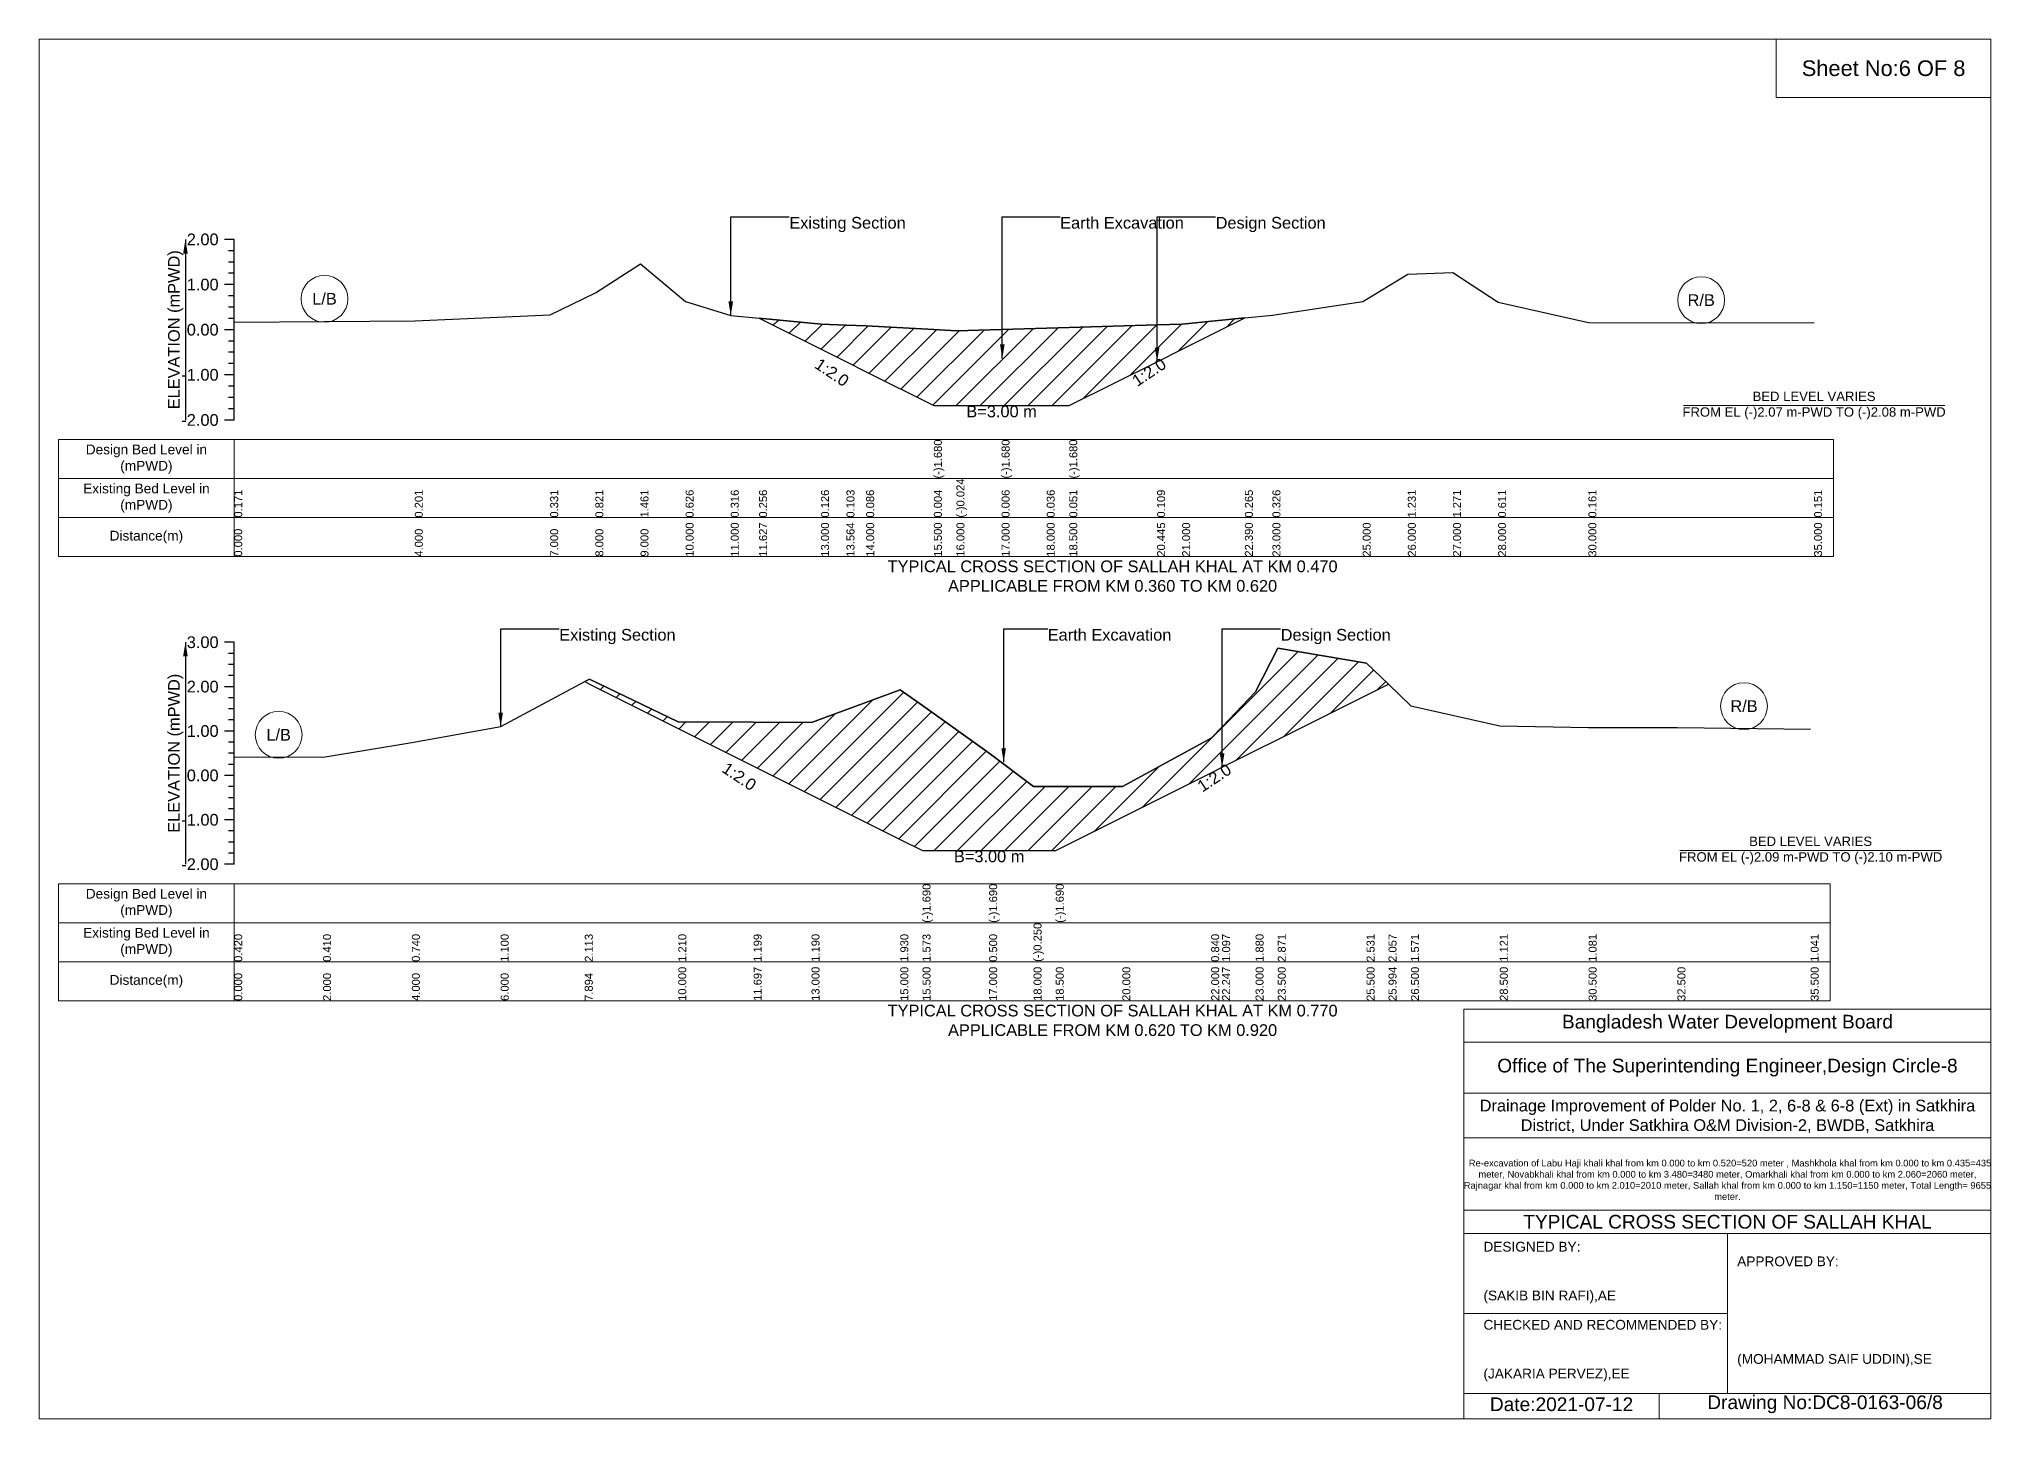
# Model space of a CAD drawing. Header units: inches. Extents: x 91000 to 648000, y -5656 to 141.
# Drawn here: x 620000 to 628000, y -5656 to 0 of the extents above; entities that cross this region are included whole.
import ezdxf

# ---------------------------------------------------------------- set-up
doc = ezdxf.new("R2010")
doc.units = ezdxf.units.IN
doc.header["$LTSCALE"] = 7
doc.header["$MEASUREMENT"] = 0
for name, color, linetype, lineweight in [('Cross section Data Border', 7, 'Continuous', 9), ('Cross Section Labels', 7, 'Continuous', 9), ('Existing_Bed_Level for Xsection', 7, 'Continuous', 25)]:
    doc.layers.add(name, color=color, linetype=linetype, lineweight=lineweight)
doc.styles.get("Standard").update_dxf_attribs({"font": 'arial.ttf'})
doc.dimstyles.get("Standard").update_dxf_attribs({"dimtxt": 0.18, "dimasz": 0.18, "dimexe": 0.18, "dimexo": 0.0625, "dimgap": 0.09, "dimtad": 0, "dimtih": 1, "dimtoh": 1, "dimdec": 4, "dimzin": 0, "dimdsep": 46, "dimtxsty": 'Standard', "dimcen": 0.09, "dimadec": 0, "dimazin": 0, "dimtfac": 1, "dimtdec": 4, "dimtofl": 0, "dimtmove": 0, "dimatfit": 3, "dimfxl": 1, "dimtolj": 1, "dimtzin": 0, "dimarcsym": 0})

msp = doc.modelspace()

# ---------------------------------------------------------------- hatches: boundary and pattern name
at = {"layer": 'Existing_Bed_Level for Xsection'}
h = msp.add_hatch(dxfattribs=at)
h.set_pattern_fill('ANSI31', color=256, scale=555, style=0)
h.paths.add_polyline_path([(622951, -1144.1), (623205, -1271.1), (623309.3, -1323.2), (623390, -1363.6), (623667.5, -1502.4), (623760, -1502.4), (623945, -1502.4), (624130, -1502.4), (624222.5, -1502.4), (624582.3, -1322.4), (624685, -1271.1), (624942.2, -1142.5), (624685, -1168.2), (624582.3, -1171.3), (624222.5, -1182.1), (624130, -1184.9), (623945, -1190.5), (623760, -1196), (623667.5, -1190.9), (623390, -1175.7), (623309.3, -1172.4), (623205, -1168.2)])
h = msp.add_hatch(dxfattribs=at)
h.set_pattern_fill('ANSI31', color=256, scale=546, style=0)
h.paths.add_polyline_path([(622236.7, -2633.9), (622256, -2643.6), (622620, -2825.6), (622928.8, -2980), (623166, -3098.6), (623530, -3280.6), (623621, -3326.1), (623894, -3326.1), (624076, -3326.1), (624167, -3326.1), (624440, -3189.6), (624804, -3007.6), (624848.9, -2985.1), (624986, -2916.6), (625077, -2871.1), (625441, -2689.1), (625530.9, -2644.1), (625441, -2557.9), (625077, -2496), (624986, -2676.3), (624848.9, -2818.9), (624804, -2865.6), (624440, -3064), (624167, -3064), (624076, -3064), (623894, -2927.5), (623621, -2732.3), (623530, -2667.2), (623166, -2801.9), (622928.8, -2800.3), (622620, -2798.3), (622256, -2623.6)])

# ---------------------------------------------------------------- linework, layer by layer
at = {"layer": 'Cross section Data Border'}
for points in [[(620080, -1641.6), (627355, -1641.6), (627355, -2121.6), (620080, -2121.6)], [(620080, -3462.5), (627341, -3462.5), (627341, -3942.5), (620080, -3942.5)]]:
    msp.add_lwpolyline(points, close=True, dxfattribs=at)
for points in [[(620800, -1641.6), (620800, -2121.6)], [(620080, -1801.6), (627355, -1801.6)], [(620080, -1961.6), (627355, -1961.6)], [(620800, -3462.5), (620800, -3942.5)], [(620080, -3622.5), (627341, -3622.5)], [(620080, -3782.5), (627341, -3782.5)]]:
    msp.add_lwpolyline(points, dxfattribs=at)
at = {"layer": 'Cross Section Labels'}
for points in [[(620000, 0), (628000, 0), (628000, -5656), (620000, -5656)], [(627120, 0), (628000, 0), (628000, -240), (627120, -240)]]:
    msp.add_lwpolyline(points, close=True, dxfattribs=at)
for points in [[(626739.2, -1502.4), (627810.8, -1502.4)], [(626725.2, -3326.1), (627796.8, -3326.1)], [(625840, -5656), (625840, -3976), (628000, -3976)], [(625840, -4112), (628000, -4112)], [(625840, -4320), (628000, -4320)], [(625840, -4504), (628000, -4504)], [(625840, -4800), (628000, -4800)], [(625840, -4896), (628000, -4896)], [(626920, -4896), (626920, -5552)], [(625840, -5224), (626920, -5224)], [(625840, -5552), (628000, -5552)], [(626640, -5552), (626640, -5656)]]:
    msp.add_lwpolyline(points, dxfattribs=at)
for centre in [(621170, -1064.7), (626812.5, -1070.2), (626988, -2734.4), (620982, -2852)]:
    msp.add_circle(centre, 96, dxfattribs=at)
at = {"layer": 'Existing_Bed_Level for Xsection'}
for points in [[(620800, -821.6), (620760, -821.6)], [(620800, -867.8), (620776, -867.8)], [(620800, -1561.6), (620800, -1376.6), (620800, -1191.6), (620800, -1006.6), (620800, -821.6)], [(620800, -914.1), (620776, -914.1)], [(620800, -1159.9), (621540, -1154.4), (622095, -1130.3), (622280, -1039.7), (622465, -921.3), (622650, -1075.8), (622835, -1133.1), (622951, -1144.1), (623205, -1168.2), (623309.3, -1172.4), (623390, -1175.7), (623667.5, -1190.9), (623667.5, -1190.9), (623760, -1196), (623945, -1190.5), (623945, -1190.5), (624130, -1184.9), (624222.5, -1182.1), (624222.5, -1182.1), (624582.3, -1171.3), (624685, -1168.2), (624942.2, -1142.5), (625055, -1131.2), (625425, -1075.8), (625610, -963.8), (625795, -956.4), (625980, -1078.5), (626350, -1161.8), (627275, -1163.6)], [(620800, -1006.6), (620760, -1006.6)], [(620800, -960.3), (620776, -960.3)], [(620800, -1052.8), (620776, -1052.8)], [(620800, -1099.1), (620776, -1099.1)], [(620800, -1191.6), (620760, -1191.6)], [(620800, -1145.3), (620776, -1145.3)], [(620800, -1237.8), (620776, -1237.8)], [(620800, -1284.1), (620776, -1284.1)], [(620800, -1330.3), (620776, -1330.3)], [(620800, -1376.6), (620760, -1376.6)], [(620800, -1422.8), (620776, -1422.8)], [(620800, -1469.1), (620776, -1469.1)], [(620800, -1515.3), (620776, -1515.3)], [(620800, -1561.6), (620760, -1561.6)], [(620800, -2472.5), (620760, -2472.5)], [(620800, -3382.5), (620800, -3200.5), (620800, -3018.5), (620800, -2836.5), (620800, -2654.5), (620800, -2472.5)], [(620800, -2518), (620776, -2518)], [(620800, -2942.1), (621164, -2943.9), (621528, -2883.8), (621892, -2818.3), (622236.7, -2633.9), (622256, -2623.6), (622620, -2798.3), (622928.8, -2800.3), (623166, -2801.9), (623530, -2667.2), (623621, -2732.3), (623621, -2732.3), (623894, -2927.5), (623894, -2927.5), (624076, -3064), (624167, -3064), (624167, -3064), (624440, -3064), (624804, -2865.6), (624848.9, -2818.9), (624986, -2676.3), (625077, -2496), (625441, -2557.9), (625530.9, -2644.1), (625623, -2732.6), (625987, -2814.5), (626351, -2821.8), (626715, -2821.8), (627261, -2829)], [(620800, -2563.5), (620776, -2563.5)], [(620800, -2609), (620776, -2609)], [(620800, -2654.5), (620760, -2654.5)], [(620800, -2700), (620776, -2700)], [(620800, -2745.5), (620776, -2745.5)], [(620800, -2791), (620776, -2791)], [(620800, -2836.5), (620760, -2836.5)], [(620800, -2882), (620776, -2882)], [(620800, -2927.5), (620776, -2927.5)], [(620800, -3018.5), (620760, -3018.5)], [(620800, -2973), (620776, -2973)], [(620800, -3064), (620776, -3064)], [(620800, -3109.5), (620776, -3109.5)], [(620800, -3155), (620776, -3155)], [(620800, -3200.5), (620760, -3200.5)], [(620800, -3246), (620776, -3246)], [(620800, -3291.5), (620776, -3291.5)], [(620800, -3337), (620776, -3337)], [(620800, -3382.5), (620760, -3382.5)]]:
    msp.add_lwpolyline(points, dxfattribs=at)
for points in [[(622951, -1144.1), (623205, -1271.1), (623309.3, -1323.2), (623390, -1363.6), (623667.5, -1502.4), (623667.5, -1502.4), (623760, -1502.4), (623945, -1502.4), (623945, -1502.4), (624130, -1502.4), (624222.5, -1502.4), (624222.5, -1502.4), (624582.3, -1322.4), (624685, -1271.1), (624942.2, -1142.5), (624942.2, -1142.5), (624942.2, -1142.5), (624685, -1168.2), (624582.3, -1171.3), (624222.5, -1182.1), (624222.5, -1182.1), (624130, -1184.9), (623945, -1190.5), (623945, -1190.5), (623760, -1196), (623667.5, -1190.9), (623667.5, -1190.9), (623390, -1175.7), (623309.3, -1172.4), (623205, -1168.2)], [(622236.7, -2633.9), (622236.7, -2633.9), (622256, -2643.6), (622620, -2825.6), (622928.8, -2980), (623166, -3098.6), (623530, -3280.6), (623621, -3326.1), (623621, -3326.1), (623894, -3326.1), (623894, -3326.1), (624076, -3326.1), (624167, -3326.1), (624167, -3326.1), (624440, -3189.6), (624804, -3007.6), (624848.9, -2985.1), (624986, -2916.6), (625077, -2871.1), (625441, -2689.1), (625530.9, -2644.1), (625441, -2557.9), (625077, -2496), (624986, -2676.3), (624848.9, -2818.9), (624804, -2865.6), (624440, -3064), (624167, -3064), (624167, -3064), (624076, -3064), (623894, -2927.5), (623894, -2927.5), (623621, -2732.3), (623621, -2732.3), (623530, -2667.2), (623166, -2801.9), (622928.8, -2800.3), (622620, -2798.3), (622256, -2623.6), (622236.7, -2633.9)]]:
    msp.add_lwpolyline(points, close=True, dxfattribs=at)

# ---------------------------------------------------------------- texts
at = {"layer": 'Cross section Data Border', "char_height": 40, "width": 640, "attachment_point": 5}
for s, insert in [('Design Bed Level in (mPWD)', (620440, -1721.6)), ('Existing Bed Level in (mPWD)', (620440, -1881.6)), ('Distance(m)', (620440, -2041.6)), ('Design Bed Level in (mPWD)', (620440, -3542.5)), ('Existing Bed Level in (mPWD)', (620440, -3702.5)), ('Distance(m)', (620440, -3862.5))]:
    msp.add_mtext(s, dxfattribs=dict(at, insert=insert))
at = {"layer": 'Cross Section Labels'}
for s, insert, char_height, attachment_point in [('Sheet No:6 OF 8', (627560, -120), 64, 5), ('Existing Section', (623075, -729.1), 48, 1), ('Earth Excavation', (624185, -729.1), 48, 1), ('Design Section', (624822.3, -729.1), 48, 1), ('L/B', (621170, -1064.7), 48, 5), ('R/B', (626812.5, -1070.2), 48, 5), ('B=3.00 m', (623945, -1502.4), 48, 2), ('BED LEVEL VARIES ^JFROM EL (-)2.07 m-PWD TO (-)2.08 m-PWD', (627275, -1502.4), 38.4, 5), ('TYPICAL CROSS SECTION OF SALLAH KHAL AT KM 0.470^JAPPLICABLE FROM KM 0.360 TO KM 0.620', (624400, -2201.6), 48, 5), ('Existing Section', (622132, -2417.9), 48, 1), ('Earth Excavation', (624134, -2417.9), 48, 1), ('Design Section', (625088.9, -2417.9), 48, 1), ('R/B', (626988, -2734.4), 48, 5), ('L/B', (620982, -2852), 48, 5), ('BED LEVEL VARIES ^JFROM EL (-)2.09 m-PWD TO (-)2.10 m-PWD', (627261, -3326.1), 38.4, 5), ('B=3.00 m', (623894, -3326.1), 48, 2), ('TYPICAL CROSS SECTION OF SALLAH KHAL AT KM 0.770^JAPPLICABLE FROM KM 0.620 TO KM 0.920', (624400, -4022.5), 48, 5), ('Bangladesh Water Development Board', (626920, -4036), 56, 5), ('Office of The Superintending Engineer,Design Circle-8', (626920, -4216), 56, 5)]:
    msp.add_mtext(s, dxfattribs=dict(at, insert=insert, char_height=char_height, attachment_point=attachment_point))
at = {"layer": 'Cross Section Labels', "char_height": 48, "attachment_point": 2}
for insert, rotation in [((623263, -1346.4), 326.30993), ((624536.1, -1345.6), 33.69007), ((622883.3, -3002.7), 326.30993), ((624803.4, -3007.9), 33.69007)]:
    msp.add_mtext('1:2.0', dxfattribs=dict(at, insert=insert, rotation=rotation))
at = {"layer": 'Cross Section Labels'}
for s, insert, char_height, width, attachment_point in [('Drainage Improvement of Polder No. 1, 2, 6-8 & 6-8 (Ext) in Satkhira District, Under Satkhira O&M Division-2, BWDB, Satkhira', (626920, -4416), 48, 2240, 5), ('  Re-excavation of Labu Haji khali khal from km 0.000 to km 0.520=520 meter , Mashkhola khal from km 0.000 to km 0.435=435 meter, Novabkhali khal from km 0.000 to km 3.480=3480 meter, Omarkhali khal from km 0.000 to km 2.060=2060 meter, Rajnagar khal from km 0.000 to km 2.010=2010 meter, Sallah khal from km 0.000 to km 1.150=1150 meter, Total Length= 9655 meter. ', (626920, -4676), 27.4148, 2160, 5), ('TYPICAL CROSS SECTION OF SALLAH KHAL', (626920, -4848), 56, 2240, 5), ('DESIGNED BY:^J^J^J(SAKIB BIN RAFI),AE', (625920, -5056), 40, 1120, 4), ('APPROVED BY:^J^J^J^J^J^J(MOHAMMAD SAIF UDDIN),SE', (626960, -5216), 40, 1120, 4), ('CHECKED AND RECOMMENDED BY:^J^J^J(JAKARIA PERVEZ),EE', (625920, -5376), 40, 1120, 4), ('Date:2021-07-12', (626240, -5596), 56, 1120, 5), ('Drawing No:DC8-0163-06/8', (627320, -5596), 56, 1760, 5)]:
    msp.add_mtext(s, dxfattribs=dict(at, insert=insert, char_height=char_height, width=width, attachment_point=attachment_point))
at = {"layer": 'Existing_Bed_Level for Xsection', "char_height": 48, "attachment_point": 6}
for s, insert in [('2.00', (620736, -821.6)), ('1.00', (620736, -1006.6)), ('0.00', (620736, -1191.6)), ('-1.00', (620736, -1376.6)), ('-2.00', (620736, -1561.6)), ('3.00', (620736, -2472.5)), ('2.00', (620736, -2654.5)), ('1.00', (620736, -2836.5)), ('0.00', (620736, -3018.5)), ('-1.00', (620736, -3200.5)), ('-2.00', (620736, -3382.5))]:
    msp.add_mtext(s, dxfattribs=dict(at, insert=insert))
at = {"layer": 'Existing_Bed_Level for Xsection', "rotation": 90}
for s, insert, char_height, attachment_point in [('ELEVATION (mPWD)', (620560, -1191.6), 48, 5), ('(-)1.680', (623667.5, -1801.6), 32.8, 1), ('(-)1.680', (623945, -1801.6), 32.8, 1), ('(-)1.680', (624222.5, -1801.6), 32.8, 1), ('(-)0.024', (623760, -1961.6), 32.8, 1), ('0.171', (620800, -1961.6), 32.8, 1), ('0.201', (621540, -1961.6), 32.8, 1), ('0.331', (622095, -1961.6), 32.8, 1), ('0.821', (622280, -1961.6), 32.8, 1), ('1.461', (622465, -1961.6), 32.8, 1), ('0.626', (622650, -1961.6), 32.8, 1), ('0.316', (622835, -1961.6), 32.8, 1), ('0.256', (622951, -1961.6), 32.8, 1), ('0.126', (623205, -1961.6), 32.8, 1), ('0.103', (623309.3, -1961.6), 32.8, 1), ('0.086', (623390, -1961.6), 32.8, 1), ('0.004', (623667.5, -1961.6), 32.8, 1), ('0.006', (623945, -1961.6), 32.8, 1), ('0.036', (624130, -1961.6), 32.8, 1), ('0.051', (624222.5, -1961.6), 32.8, 1), ('0.109', (624582.3, -1961.6), 32.8, 1), ('0.265', (624942.2, -1961.6), 32.8, 1), ('0.326', (625055, -1961.6), 32.8, 1), ('1.231', (625610, -1961.6), 32.8, 1), ('1.271', (625795, -1961.6), 32.8, 1), ('0.611', (625980, -1961.6), 32.8, 1), ('0.161', (626350, -1961.6), 32.8, 1), ('0.151', (627275, -1961.6), 32.8, 1), ('10.000', (622650, -2121.6), 32.8, 1), ('11.000', (622835, -2121.6), 32.8, 1), ('11.627', (622951, -2121.6), 32.8, 1), ('13.000', (623205, -2121.6), 32.8, 1), ('13.564', (623309.3, -2121.6), 32.8, 1), ('14.000', (623390, -2121.6), 32.8, 1), ('15.500', (623667.5, -2121.6), 32.8, 1), ('16.000', (623760, -2121.6), 32.8, 1), ('17.000', (623945, -2121.6), 32.8, 1), ('18.000', (624130, -2121.6), 32.8, 1), ('18.500', (624222.5, -2121.6), 32.8, 1), ('20.445', (624582.3, -2121.6), 32.8, 1), ('21.000', (624685, -2121.6), 32.8, 1), ('22.390', (624942.2, -2121.6), 32.8, 1), ('23.000', (625055, -2121.6), 32.8, 1), ('25.000', (625425, -2121.6), 32.8, 1), ('26.000', (625610, -2121.6), 32.8, 1), ('27.000', (625795, -2121.6), 32.8, 1), ('28.000', (625980, -2121.6), 32.8, 1), ('30.000', (626350, -2121.6), 32.8, 1), ('35.000', (627275, -2121.6), 32.8, 1), ('0.000', (620800, -2121.6), 32.8, 1), ('4.000', (621540, -2121.6), 32.8, 1), ('7.000', (622095, -2121.6), 32.8, 1), ('8.000', (622280, -2121.6), 32.8, 1), ('9.000', (622465, -2121.6), 32.8, 1), ('ELEVATION (mPWD)', (620560, -2927.5), 48, 5), ('(-)1.690', (623621, -3622.5), 32.8, 1), ('(-)1.690', (623894, -3622.5), 32.8, 1), ('(-)1.690', (624167, -3622.5), 32.8, 1), ('0.420', (620800, -3782.5), 32.8, 1), ('0.410', (621164, -3782.5), 32.8, 1), ('0.740', (621528, -3782.5), 32.8, 1), ('1.100', (621892, -3782.5), 32.8, 1), ('2.113', (622236.7, -3782.5), 32.8, 1), ('1.210', (622620, -3782.5), 32.8, 1), ('1.199', (622928.8, -3782.5), 32.8, 1), ('1.190', (623166, -3782.5), 32.8, 1), ('1.930', (623530, -3782.5), 32.8, 1), ('1.573', (623621, -3782.5), 32.8, 1), ('0.500', (623894, -3782.5), 32.8, 1), ('(-)0.250', (624076, -3782.5), 32.8, 1), ('0.840', (624804, -3782.5), 32.8, 1), ('1.097', (624848.9, -3782.5), 32.8, 1), ('1.880', (624986, -3782.5), 32.8, 1), ('2.871', (625077, -3782.5), 32.8, 1), ('2.531', (625441, -3782.5), 32.8, 1), ('2.057', (625530.9, -3782.5), 32.8, 1), ('1.571', (625623, -3782.5), 32.8, 1), ('1.121', (625987, -3782.5), 32.8, 1), ('1.081', (626351, -3782.5), 32.8, 1), ('1.041', (627261, -3782.5), 32.8, 1), ('0.000', (620800, -3942.5), 32.8, 1), ('2.000', (621164, -3942.5), 32.8, 1), ('4.000', (621528, -3942.5), 32.8, 1), ('6.000', (621892, -3942.5), 32.8, 1), ('7.894', (622236.7, -3942.5), 32.8, 1), ('10.000', (622620, -3942.5), 32.8, 1), ('11.697', (622928.8, -3942.5), 32.8, 1), ('13.000', (623166, -3942.5), 32.8, 1), ('15.000', (623530, -3942.5), 32.8, 1), ('15.500', (623621, -3942.5), 32.8, 1), ('17.000', (623894, -3942.5), 32.8, 1), ('18.000', (624076, -3942.5), 32.8, 1), ('18.500', (624167, -3942.5), 32.8, 1), ('20.000', (624440, -3942.5), 32.8, 1), ('22.000', (624804, -3942.5), 32.8, 1), ('22.247', (624848.9, -3942.5), 32.8, 1), ('23.000', (624986, -3942.5), 32.8, 1), ('23.500', (625077, -3942.5), 32.8, 1), ('25.500', (625441, -3942.5), 32.8, 1), ('25.994', (625530.9, -3942.5), 32.8, 1), ('26.500', (625623, -3942.5), 32.8, 1), ('28.500', (625987, -3942.5), 32.8, 1), ('30.500', (626351, -3942.5), 32.8, 1), ('32.500', (626715, -3942.5), 32.8, 1), ('35.500', (627261, -3942.5), 32.8, 1)]:
    msp.add_mtext(s, dxfattribs=dict(at, insert=insert, char_height=char_height, attachment_point=attachment_point))

# ---------------------------------------------------------------- leaders
at = {"layer": 'Cross Section Labels', "annotation_type": 0, "has_hookline": 1, "hookline_direction": 0}
for points, text_width in [([(622835, -1133.1), (622835, -729.1), (623074.9, -729.1)], 467.2), ([(623948, -1309.5), (623948, -729.1), (624184.9, -729.1)], 497), ([(624582.3, -1322.4), (624582.3, -729.1), (624822.2, -729.1)], 441.2), ([(621892, -2818.3), (621892, -2417.9), (622131.9, -2417.9)], 467.2), ([(623953.6, -2964.2), (623953.6, -2417.9), (624133.9, -2417.9)], 497), ([(624848.9, -2985.1), (624848.9, -2417.9), (625088.8, -2417.9)], 441.2)]:
    msp.add_leader(points, dimstyle='Standard', override={"dimasz": 57.6}, dxfattribs=dict(at, text_width=text_width))
at = {"layer": 'Existing_Bed_Level for Xsection'}
for points in [[(620600, -821.6), (620600, -1561.6)], [(620600, -2472.5), (620600, -3382.5)]]:
    msp.add_leader(points, dimstyle='Standard', override={"dimasz": 57.6}, dxfattribs=at)

doc.saveas('drawing.dxf')
